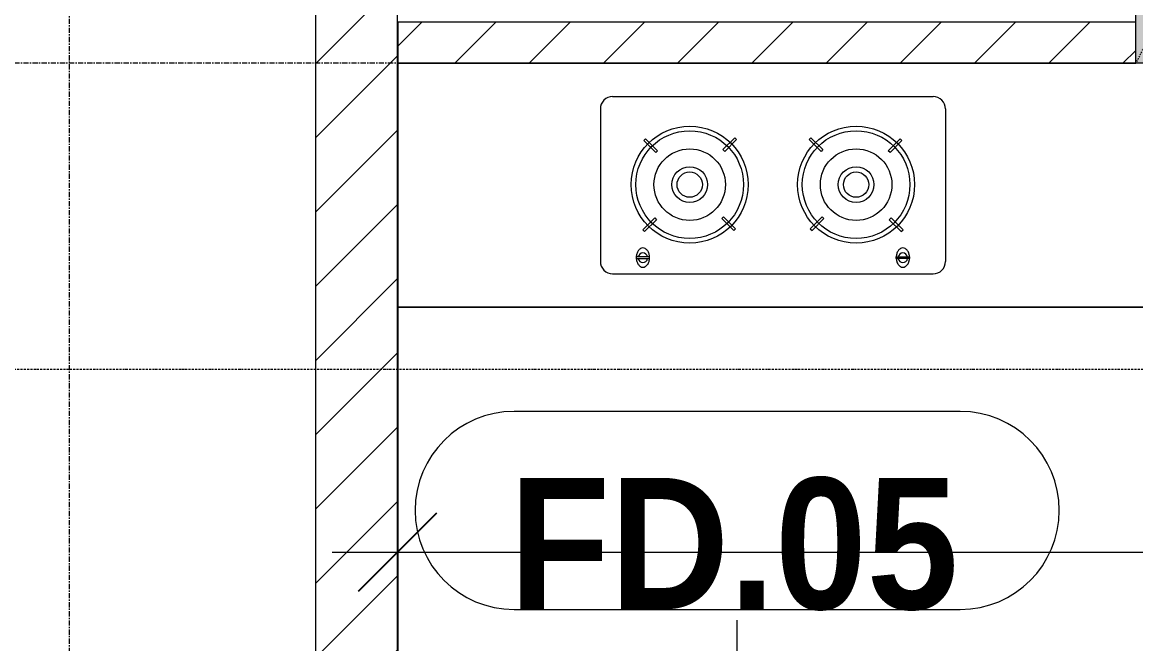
# Model space of a CAD drawing. Header units: millimetres. Extents: x 962 to 239635, y -15958 to 82755.
# Drawn here: x 179888 to 182603, y 47022 to 48537 of the extents above; entities that cross this region are included whole.
import ezdxf

# ---------------------------------------------------------------- set-up
doc = ezdxf.new("R2010")
doc.units = ezdxf.units.MM
for name, pattern in [('Dash', [6, 3, -3]), ('Dash Dot 3_16_', [7.9375, 4.7625, -1.5875, 0, -1.5875]), ('Grid Line', [22.225, 12.7, -3.175, 3.175, -3.175])]:
    doc.linetypes.add(name, pattern=pattern)
for name, color, linetype, lineweight in [('0-1', 7, 'Continuous', 5), ('A-ANNO-DIMS', 211, 'Continuous', 9), ('A-ANNO-DIMS-160', 211, 'Continuous', 9), ('A-DOOR-IDEN', 31, 'Continuous', 9), ('A-FLOR-2', 9, 'Continuous', 9), ('A-WALL-1', 253, 'Continuous', 18), ('A-WALL-3', 113, 'Continuous', 18), ('A-WALL-PATT-1', 10, 'Continuous', 9), ('A-WALL-PATT-2', 111, 'Continuous', 9), ('G-ANNO-SYMB-1', 111, 'Dash Dot 3_16_', 18), ('I-FURN', 30, 'Continuous', 9), ('I-FURN-1', 254, 'Continuous', 9), ('S-COLS', 52, 'Continuous', 9), ('S-COLS-3', 254, 'Continuous', 9), ('S-COLS-4', 253, 'Continuous', 18), ('S-COLS-HDLN-1', 9, 'Dash', 9), ('S-GRID-1', 1, 'Grid Line', 9)]:
    doc.layers.add(name, color=color, linetype=linetype, lineweight=lineweight)
doc.styles.add('Arial_B_6', font='arialbd_0.ttf', dxfattribs={"width": 0.9, "height": 320})
doc.styles.add('UTM Avo', font='UTM Avo.ttf', dxfattribs={"width": 0.9, "height": 400})
doc.dimstyles.new('1_Dim_chi_tiet_2_5_1', dxfattribs={"dimscale": 304.8, "dimtxt": 399.720379, "dimasz": 0.629921, "dimexe": 0.524934, "dimexo": 0.0625, "dimgap": 0.052493, "dimtad": 1, "dimdec": 0, "dimrnd": 5, "dimzin": 0, "dimdsep": 46, "dimtxsty": 'UTM Avo', "dimblk1": 'OBLIQUE', "dimblk2": 'OBLIQUE', "dimsah": 1, "dimcen": 0.09, "dimdle": 0.524934, "dimazin": 0, "dimtfac": 1, "dimtdec": 4, "dimtix": 1, "dimtmove": 0, "dimatfit": 3, "dimfxl": 1.049869, "dimfxlon": 1, "dimtvp": 1, "dimtolj": 1, "dimtzin": 0, "dimarcsym": 2})

# ---------------------------------------------------------------- blocks, each defined once
blk = doc.blocks.new('G1_SOF - BO TRU - 100x200-746114-TKCS_MB TẦNG 2')
at = {"layer": 'S-COLS'}
blk.add_hatch(color=256, dxfattribs=at).paths.add_polyline_path([(50, -100), (50, 100), (-50, 100), (-50, -100)])
at = {"layer": 'S-COLS-4'}
for p, q in [((-50, 100), (50, 100)), ((-50, -100), (-50, 100)), ((50, 100), (50, -100)), ((50, -100), (-50, -100))]:
    blk.add_line(p, q, dxfattribs=at)
at = {"layer": 'S-COLS-HDLN-1'}
for p, q in [((50, -100), (-50, 100)), ((-50, -100), (50, 100))]:
    blk.add_line(p, q, dxfattribs=at)
blk = doc.blocks.new('HE BEP A1 - HE BEP A 2-V120-TKCS_MB TẦNG 2')
at = {"layer": 'I-FURN'}
for p, q in [((3700, 0), (662.4, 0)), ((3175.6, -81.2), (2394, -81.2)), ((2364, -483.2), (2364, -111.2)), ((2451.6, -118.3), (2484.1, -118.3)), ((2451.6, -122.3), (2451.6, -118.3)), ((2484.1, -122.3), (2451.6, -122.3)), ((2484.1, -118.3), (2484.1, -122.3)), ((3085.5, -118.3), (3085.5, -122.3)), ((3118, -118.3), (3085.5, -118.3)), ((3085.5, -122.3), (3118, -122.3)), ((3118, -122.3), (3118, -118.3)), ((3205.6, -483.2), (3205.6, -111.2)), ((2471.8, -183.9), (2467.4, -188.3)), ((2467.4, -188.3), (2496.5, -217.4)), ((2500.9, -213), (2471.8, -183.9)), ((2689.3, -186.7), (2660.2, -215.8)), ((2693.7, -191.1), (2689.3, -186.7)), ((2875.9, -191.1), (2880.3, -186.7)), ((2880.3, -186.7), (2909.4, -215.8)), ((3068.7, -213), (3097.9, -183.9)), ((3102.3, -188.3), (3073.1, -217.4)), ((3097.9, -183.9), (3102.3, -188.3)), ((2496.5, -217.4), (2500.9, -213)), ((2660.2, -215.8), (2664.6, -220.2)), ((2664.6, -220.2), (2693.7, -191.1)), ((2905, -220.2), (2875.9, -191.1)), ((2909.4, -215.8), (2905, -220.2)), ((3073.1, -217.4), (3068.7, -213)), ((2470.1, -405.9), (2499.2, -376.7)), ((2499.2, -376.7), (2503.6, -381.1)), ((2663, -383.9), (2667.3, -379.5)), ((2667.3, -379.5), (2696.5, -408.6)), ((2902.3, -379.5), (2873.2, -408.6)), ((2906.7, -383.9), (2902.3, -379.5)), ((3070.4, -376.7), (3066, -381.1)), ((3099.5, -405.9), (3070.4, -376.7)), ((2474.5, -410.3), (2470.1, -405.9)), ((2503.6, -381.1), (2474.5, -410.3)), ((2692.1, -413), (2663, -383.9)), ((2877.5, -413), (2906.7, -383.9)), ((3066, -381.1), (3095.1, -410.3)), ((3095.1, -410.3), (3099.5, -405.9)), ((2696.5, -408.6), (2692.1, -413)), ((2873.2, -408.6), (2877.5, -413)), ((3175.6, -513.2), (2394, -513.2))]:
    blk.add_line(p, q, dxfattribs=at)
for centre, radius in [((2581.9, -298.5), 142.6), ((2987.7, -298.5), 142.6), ((2581.9, -298.5), 131.3), ((2987.7, -298.5), 131.3), ((2581.9, -298.5), 87.2), ((2987.7, -298.5), 87.2), ((2581.9, -298.5), 43.6), ((2581.9, -298.5), 30.9), ((2987.7, -298.5), 43.6), ((2987.7, -298.5), 30.9)]:
    blk.add_circle(centre, radius, dxfattribs=at)
for centre, radius, start, end in [((2394, -111.2), 30, 90, 180), ((3175.6, -111.2), 30, 360, 90), ((2476.6, -118.2), 24.7, 145.204, 163.9419), ((2471.3, -114.5), 18.1, 120.7976, 145.204), ((2467.9, -108.8), 11.5, 90, 120.7976), ((2467.9, -108.8), 11.5, 59.2024, 90), ((2464.5, -114.5), 18.1, 34.796, 59.2024), ((2459.1, -118.2), 24.7, 16.0581, 34.796), ((3110.5, -118.2), 24.7, 145.204, 163.9419), ((3105.2, -114.5), 18.1, 120.7976, 145.204), ((3101.8, -108.8), 11.5, 90, 120.7976), ((3101.8, -108.8), 11.5, 59.2024, 90), ((3098.4, -114.5), 18.1, 34.796, 59.2024), ((3093, -118.2), 24.7, 16.0581, 34.796), ((2485.1, -120.7), 33.5, 163.9419, 180), ((2485.1, -120.7), 33.5, 180, 196.0581), ((2476.6, -123.1), 24.7, 196.0581, 214.796), ((2467.8, -120.3), 11.6, 9.7177, 170.2823), ((2467.8, -120.3), 11.6, 189.9102, 350.0898), ((2459.1, -123.1), 24.7, 325.204, 343.9419), ((2450.6, -120.7), 33.5, 0, 16.0581), ((2450.6, -120.7), 33.5, 343.9419, 0), ((3119, -120.7), 33.5, 163.9419, 180), ((3119, -120.7), 33.5, 180, 196.0581), ((3110.5, -123.1), 24.7, 196.0581, 214.796), ((3101.8, -120.3), 11.6, 9.7177, 170.2823), ((3101.8, -120.3), 11.6, 189.9102, 350.0898), ((3093, -123.1), 24.7, 325.204, 343.9419), ((3084.5, -120.7), 33.5, 0, 16.0581), ((3084.5, -120.7), 33.5, 343.9419, 0), ((2471.3, -126.9), 18.1, 214.796, 239.2024), ((2467.9, -132.6), 11.5, 239.2024, 270), ((2467.9, -132.6), 11.5, 270, 300.7976), ((2464.5, -126.9), 18.1, 300.7976, 325.204), ((3105.2, -126.9), 18.1, 214.796, 239.2024), ((3101.8, -132.6), 11.5, 239.2024, 270), ((3101.8, -132.6), 11.5, 270, 300.7976), ((3098.4, -126.9), 18.1, 300.7976, 325.204), ((2394, -483.2), 30, 180, 270), ((3175.6, -483.2), 30, 270, 0)]:
    blk.add_arc(centre, radius, start, end, dxfattribs=at)
at = {"layer": 'I-FURN-1'}
blk.add_line((0, 0), (3700, 0), dxfattribs=at)
blk = doc.blocks.new('NCV_TKTC_TANG 2_rvt-1-TKCS_MB TẦNG 2')
at = {"layer": 'A-WALL-PATT-1'}
h = blk.add_hatch(dxfattribs=at)
h.set_pattern_fill('FP_1', color=256, style=0, pattern_type=2)
h.set_pattern_definition([(45, (0, 0), (-90.50967, 90.50967), [])])
h.paths.add_polyline_path([(119052.6, 48436.9), (120852.6, 48436.9), (120852.6, 48536.9), (119052.6, 48536.9), (119052.6, 48484.3)])
h.paths.add_polyline_path([(120952.6, 48436.9), (122752.6, 48436.9), (122752.6, 48536.9), (120952.6, 48536.9), (120952.6, 48484.3)])
at = {"layer": 'A-FLOR-2'}
for p, q in [((120852.6, 48436.9), (119052.6, 48436.9)), ((119052.6, 48436.9), (119052.6, 47842.6)), ((120952.6, 48436.9), (120852.6, 48436.9)), ((119052.6, 47842.6), (119052.6, 45437.4))]:
    blk.add_line(p, q, dxfattribs=at)
at = {"layer": 'A-WALL-1'}
for p, q in [((120852.6, 48536.9), (119052.6, 48536.9)), ((119052.6, 48536.9), (119052.6, 48436.9)), ((119052.6, 48436.9), (120852.6, 48436.9))]:
    blk.add_line(p, q, dxfattribs=at)
at = {"layer": 'I-FURN-1', "rotation": 180}
blk.add_blockref('HE BEP A1 - HE BEP A 2-V120-TKCS_MB TẦNG 2', (122752.5, 47842.6), dxfattribs=at)
at = {"layer": 'S-COLS-3', "rotation": 180}
blk.add_blockref('G1_SOF - BO TRU - 100x200-746114-TKCS_MB TẦNG 2', (120902.6, 48536.9), dxfattribs=at)
blk = doc.blocks.new('STN_Door Tag - STN_Door Tag-1788670-TKCS_MB TẦNG 2')
at = {"layer": 'A-DOOR-IDEN'}
for p, q in [((-3.37, 1.495), (3.431, 1.495)), ((-3.37, -1.524), (3.431, -1.524))]:
    blk.add_line(p, q, dxfattribs=at)
for centre, start, end in [((-3.37, -0.015), 90, 270), ((3.431, -0.015), 270, 90)]:
    blk.add_arc(centre, 1.509, start, end, dxfattribs=at)
blk = doc.blocks.new('DIMBLOCK300-TKCS_MB TẦNG 2')
at = {"layer": 'A-ANNO-DIMS-160'}
for p, q in [((180803.4, 47565.1), (180803.4, 47085.1)), ((180803.4, 47245.1), (180803.4, 47565.1)), ((187603.5, 47565.1), (187603.5, 47085.1)), ((187603.5, 47245.1), (187603.5, 47565.1)), ((180643.4, 47245.1), (187763.5, 47245.1))]:
    blk.add_line(p, q, dxfattribs=at)
at = {"layer": 'A-ANNO-DIMS-160', "lineweight": 25}
for p, q in [((180803.4, 47245.1), (180899.4, 47341.1)), ((187603.5, 47245.1), (187699.5, 47341.1)), ((180803.4, 47245.1), (180707.4, 47149.1)), ((187603.5, 47245.1), (187507.5, 47149.1))]:
    blk.add_line(p, q, dxfattribs=at)
at = {"layer": 'A-ANNO-DIMS-160', "color": 0, "insert": (183655.7, 47764.8), "char_height": 400, "width": 1314.636, "attachment_point": 1, "line_spacing_factor": 1.110334, "style": 'UTM Avo'}
blk.add_mtext('6800', dxfattribs=at)
blk = doc.blocks.new('_Oblique')
at = {"color": 0, "linetype": 'ByBlock', "lineweight": -2}
blk.add_line((-0.5, -0.5), (0.5, 0.5), dxfattribs=at)

msp = doc.modelspace()

# ---------------------------------------------------------------- hatches: boundary and pattern name
at = {"layer": 'A-WALL-PATT-2'}
h = msp.add_hatch(dxfattribs=at)
h.set_pattern_fill('FP_1', color=256, style=0, pattern_type=2)
h.set_pattern_definition([(45, (61750.9, 0), (-90.50967, 90.50967), [])])
h.paths.add_polyline_path([(180803.4, 45437.4), (180803.4, 45587), (180603.4, 45587), (180603.4, 45437.4), (180736.3, 45437.4)])
h.paths.add_polyline_path([(180803.4, 46677), (180803.4, 49486.9), (180603.4, 49486.9), (180603.4, 46677), (180736.3, 46677)])

# ---------------------------------------------------------------- linework, layer by layer
at = {"layer": 'A-DOOR-IDEN'}
msp.add_line((181631.5, 46229.9), (181631.5, 47079.1), dxfattribs=at)
at = {"layer": 'A-WALL-3'}
for p, q in [((180803.4, 46677), (180803.4, 50336.9)), ((180603.4, 49486.9), (180603.4, 46677))]:
    msp.add_line(p, q, dxfattribs=at)
at = {"layer": 'G-ANNO-SYMB-1'}
msp.add_line((90498.7, 47691.5), (196677.7, 47691.5), dxfattribs=at)
at = {"layer": 'S-GRID-1'}
for p, q in [((180003.5, 19351.6), (180003.5, 76542.3)), ((189415.6, 48436.9), (96253.4, 48436.9))]:
    msp.add_line(p, q, dxfattribs=at)

# ---------------------------------------------------------------- block references
at = {"layer": '0-1'}
msp.add_blockref('NCV_TKTC_TANG 2_rvt-1-TKCS_MB TẦNG 2', (61750.9, 0), dxfattribs=at)
at = {"layer": 'A-DOOR-IDEN', "xscale": 159.9999999999999, "yscale": 159.9999999999999, "zscale": 159.9999999999999}
msp.add_blockref('STN_Door Tag - STN_Door Tag-1788670-TKCS_MB TẦNG 2', (181626.6, 47349.3), dxfattribs=at)

# ---------------------------------------------------------------- texts
at = {"layer": 'A-DOOR-IDEN', "insert": (181623.4, 47264), "char_height": 320, "width": 1124.64, "attachment_point": 5, "line_spacing_factor": 0.936439, "style": 'Arial_B_6'}
msp.add_mtext('\\pt7.2,14.4,21.6,28.8,36,43.2,50.4,57.6,64.8,72,79.2,86.4,93.6,100.8,108,115.2,122.4,129.6,136.8,144,151.2,158.4,165.6,172.8,180,187.2,194.4,201.6,208.8,216,223.2,230.4;FD.05', dxfattribs=at)

# ---------------------------------------------------------------- dimensions: what is measured, and where the dimension line sits
at = {"layer": 'A-ANNO-DIMS'}
dim = msp.add_linear_dim(base=(187603.5, 47245.1), p1=(180803.4, 47565.1), p2=(187603.5, 47565.1), dimstyle='1_Dim_chi_tiet_2_5_1', override={"dimpost": '<>', "dimfxl": 6800.071331}, dxfattribs=at)
dim.commit()
dim.dimension.update_dxf_attribs({"geometry": 'DIMBLOCK300-TKCS_MB TẦNG 2', "text_midpoint": (184203.4, 47468.1)})

doc.saveas('drawing.dxf')
